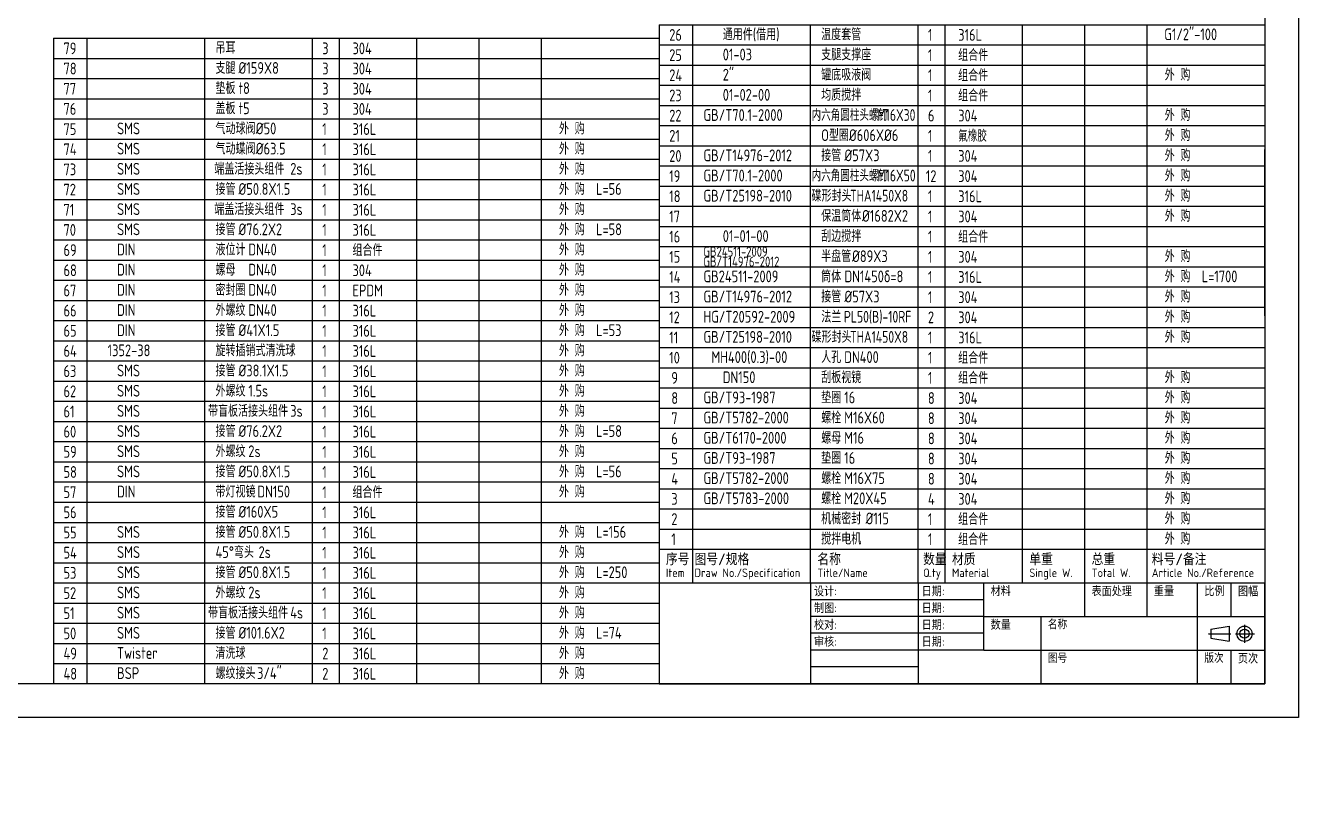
# Model space of a CAD drawing. Header units: inches. Extents: x -375 to 8535, y -477 to 12465.
# Drawn here: x 2860 to 8535, y -477 to 2937 of the extents above; entities that cross this region are included whole.
import ezdxf
from ezdxf.enums import TextEntityAlignment as Align

# ---------------------------------------------------------------- set-up
doc = ezdxf.new("R2010")
doc.units = ezdxf.units.IN
doc.header["$LTSCALE"] = 5
doc.linetypes.add('CENTER', pattern=[2, 1.25, -0.25, 0.25, -0.25])
for name, color, linetype in [('1轮廓实线层', 7, 'Continuous'), ('2细线层', 4, 'Continuous'), ('3尺寸线', 3, 'Continuous'), ('5剖面线层', 2, 'Continuous'), ('6文字层', 3, 'Continuous'), ('图框层', 7, 'Continuous')]:
    doc.layers.add(name, color=color, linetype=linetype)
doc.styles.get("Standard").update_dxf_attribs({"font": 'isocp.shx', "width": 0.707, "bigfont": 'hztxt.shx'})

# ---------------------------------------------------------------- blocks, each defined once
blk = doc.blocks.new('BOM$INVTITLE')
at = {"layer": '5剖面线层'}
for p, q in [((-170, 0), (-170, 10)), ((-135, 0), (-135, 10)), ((-103, 0), (-103, 10)), ((-95, 0), (-95, 10)), ((-72, 0), (-72, 10)), ((-53.5, 0), (-53.5, 10)), ((-35, 0), (-35, 10))]:
    blk.add_line(p, q, dxfattribs=at)
at = {"layer": '图框层'}
for p, q in [((-180, 10), (0, 10)), ((-180, 10), (-180, 0)), ((0, 10), (0, 0))]:
    blk.add_line(p, q, dxfattribs=at)
at = {"layer": '6文字层'}
for s, height, p in [('序号', 3.5, (-178, 7)), ('图号/规格', 3.5, (-169.5, 7)), ('名称', 3.5, (-133, 7)), ('数量', 3.5, (-101.56, 7)), ('材质', 3.5, (-93, 7)), ('单重', 3.5, (-70, 7)), ('总重', 3.5, (-51.5, 7)), ('料号/备注', 3.5, (-33.62, 7)), ('Item', 2.5, (-178, 3)), ('Draw No./Specification', 2.5, (-169.5, 3)), ('Title/Name', 2.5, (-133, 3)), ('Q.ty', 2.5, (-101.56, 3)), ('Material', 2.5, (-93, 3)), ('Single W.', 2.5, (-70, 3)), ('Total W.', 2.5, (-51.5, 3)), ('Article No./Reference', 2.5, (-33.62, 3))]:
    blk.add_text(s, height=height, dxfattribs=at).set_placement(p, align=Align.MIDDLE_LEFT)
blk = doc.blocks.new('BOM')
at = {"layer": '5剖面线层'}
for p, q in [((-170, 0), (-170, 6)), ((-135, 0), (-135, 6)), ((-103, 0), (-103, 6)), ((-95, 0), (-95, 6)), ((-72, 0), (-72, 6)), ((-53.5, 0), (-53.5, 6)), ((-35, 0), (-35, 6))]:
    blk.add_line(p, q, dxfattribs=at)
at = {"layer": '图框层'}
for p, q in [((-180, 6), (0, 6)), ((-180, 6), (-180, 0)), ((0, 6), (0, 0))]:
    blk.add_line(p, q, dxfattribs=at)
at = {"layer": '6文字层', "flags": 12}
for tag, p in [('项目', (-178, 1.05)), ('图号/规格', (-168, 1.05)), ('描述/名称', (-133, 1.05)), ('数量', (-101.56, 1.05)), ('材料', (-93, 1.05)), ('单重', (-71.03, 1.05)), ('总重', (-52.75, 1.05)), ('料号/备注', (-32.96, 1.05))]:
    blk.add_attdef(tag, p, '', height=3.5, dxfattribs=at)
blk = doc.blocks.new('*U1754')
at = {"layer": '2细线层'}
for p, q in [((8535, 12465), (8535, -150)), ((8535, -150), (-375, -150))]:
    blk.add_line(p, q, dxfattribs=at)
at = {"layer": '图框层'}
for p, q in [((8385, 12315), (8385, 0)), ((8385, 0), (0, 0))]:
    blk.add_line(p, q, dxfattribs=at)

msp = doc.modelspace()

# ---------------------------------------------------------------- hatches: boundary and pattern name
at = {"layer": '5剖面线层'}
h = msp.add_hatch(dxfattribs=at)
h.set_pattern_fill('ANSI31', color=256, scale=3, style=0)
h.set_pattern_definition([(45, (0, -482.7375), (-6.735192, 6.735192), [])])
edge = h.paths.add_edge_path()
edge.add_line((4958.7, 4325.4), (4958.7, 3862.6))
edge.add_spline(control_points=[(4958.7, 3862.6), (4961.3, 3863.6), (4964, 3864.6), (4966.7, 3865.7)], knot_values=[235.547772, 235.547772, 235.547772, 235.547772, 243.66494, 243.66494, 243.66494, 243.66494], degree=3, periodic=0)
edge.add_line((4966.7, 3865.7), (4966.7, 4320.8))
edge.add_line((4966.7, 4320.8), (4958.7, 4325.4))
edge = h.paths.add_edge_path()
edge.add_arc((4734.2, 4207.8), 161, 297.1629, 300.4118, ccw=False)
edge.add_line((4807.7, 4064.6), (4807.7, 3876.5))
edge.add_spline(control_points=[(4807.7, 3876.5), (4810.3, 3877.2), (4813, 3877.8), (4815.7, 3878.3)], knot_values=[76.839717, 76.839717, 76.839717, 76.839717, 85.061117, 85.061117, 85.061117, 85.061117], degree=3, periodic=0)
edge.add_line((4815.7, 3878.3), (4815.7, 4069))
h.paths.add_polyline_path([(4509.2, 4235.9), (4583.8, 4235.9), (4583.8, 4131.9), (4509.2, 4131.9)], flags=24)
h.paths.add_polyline_path([(4509.2, 4464.9), (4583.8, 4464.9), (4583.8, 4360.9), (4509.2, 4360.9)], flags=24)
h.paths.add_polyline_path([(4776.3, 4277.2), (4850.7, 4207.8), (4789.3, 4142), (4715, 4211.4)], flags=24)
h.paths.add_polyline_path([(4974.8, 4247.8), (4974.8, 4327.9), (5064.8, 4327.9), (5064.8, 4247.8)], flags=24)
h.paths.add_polyline_path([(4990.1, 4175.9), (5073.8, 4175.9), (5073.8, 4085.9), (4990.1, 4085.9)], flags=24)
h.paths.add_polyline_path([(4650.5, 4004.9), (4706.4, 4032.1), (4745.7, 3951.1), (4689.9, 3924)], flags=24)
h.paths.add_polyline_path([(5403.1, 4024.4), (5573.4, 4024.4), (5573.4, 3934.4), (5403.1, 3934.4)], flags=24)
h.paths.add_polyline_path([(3257.6, -304.2), (3484.6, -304.2), (3484.6, -386.6), (3257.6, -386.6)], flags=24)
h.paths.add_polyline_path([(3257.6, -394.4), (3386.3, -394.4), (3386.3, -476.6), (3257.6, -476.6)], flags=24)
h.paths.add_polyline_path([(5957.6, 4255.6), (6090.8, 4255.6), (6090.8, 4173.4), (5957.6, 4173.4)], flags=24)
h.paths.add_polyline_path([(5957.6, 4165.6), (6090.8, 4165.6), (6090.8, 4083.4), (5957.6, 4083.4)], flags=24)
h.paths.add_polyline_path([(5957.6, 4075.6), (6090.8, 4075.6), (6090.8, 3993.4), (5957.6, 3993.4)], flags=24)
h.paths.add_polyline_path([(5957.6, 3985.6), (6090.8, 3985.6), (6090.8, 3903.4), (5957.6, 3903.4)], flags=24)
h.paths.add_polyline_path([(5718.9, 4252.9), (5807.5, 4252.9), (5807.5, 4170.7), (5718.9, 4170.7)], flags=24)
h.paths.add_polyline_path([(5718.9, 4162.9), (5807.5, 4162.9), (5807.5, 4080.7), (5718.9, 4080.7)], flags=24)
h.paths.add_polyline_path([(5718.9, 4072.9), (5811.9, 4072.9), (5811.9, 3990.7), (5718.9, 3990.7)], flags=24)
h.paths.add_polyline_path([(5718.9, 3982.9), (5807.5, 3982.9), (5807.5, 3900.7), (5718.9, 3900.7)], flags=24)
h.paths.add_polyline_path([(5718.9, 3892.9), (5807.5, 3892.9), (5807.5, 3810.7), (5718.9, 3810.7)], flags=24)
h.paths.add_polyline_path([(5718.9, 3802.9), (5798.5, 3802.9), (5798.5, 3720.7), (5718.9, 3720.7)], flags=24)
h.paths.add_polyline_path([(4739.3, 4322), (4757.7, 4354), (4835.7, 4309), (4817.2, 4277)], flags=24)

# ---------------------------------------------------------------- linework, layer by layer
at = {"layer": '1轮廓实线层'}
msp.add_line((8385, 2227), (8385, 2383), dxfattribs=at)
at = {"layer": '5剖面线层'}
for p, q in [((6360, 450), (6360, 0)), ((6840, 450), (6840, 150)), ((7132.5, 150), (7132.5, 450)), ((7582.5, 300), (7582.5, 450)), ((7860, 300), (7860, 450)), ((8085, 0), (8085, 450)), ((8235, 300), (8235, 450)), ((7132.5, 375), (6360, 375)), ((7132.5, 300), (6360, 300)), ((7132.5, 300), (8385, 300)), ((7387.5, 0), (7387.5, 300)), ((7132.5, 225), (6360, 225)), ((7132.5, 150), (6360, 150)), ((6840, 150), (6840, 0)), ((7132.5, 150), (8085, 150)), ((8085, 150), (8385, 150)), ((8235, 0), (8235, 150)), ((6840, 75), (6360, 75))]:
    msp.add_line(p, q, dxfattribs=at)
at = {"layer": '5剖面线层', "linetype": 'CENTER', "ltscale": 0.1}
for p, q in [((8294.2, 263.2), (8294.2, 182.9)), ((8132.2, 223), (8233.3, 223)), ((8253.4, 223), (8338.2, 223))]:
    msp.add_line(p, q, dxfattribs=at)
at = {"layer": '6文字层'}
for p, q in [((8144.5, 243.3), (8225.5, 256.8)), ((8144.5, 243.3), (8144.5, 202.8)), ((8225.5, 256.8), (8225.5, 189.3)), ((8144.5, 202.8), (8225.5, 189.3))]:
    msp.add_line(p, q, dxfattribs=at)
for radius in [33.9, 20.4]:
    msp.add_circle((8294.2, 223), radius, dxfattribs=at)
at = {"layer": '图框层'}
for p, q in [((8385, 1642), (8385, 2227)), ((8385, 1642), (8385, 2227)), ((8385, 1642), (8385, 2227)), ((5685, 450), (8385, 450)), ((8385, 0), (8385, 450)), ((5685, 0), (8385, 0))]:
    msp.add_line(p, q, dxfattribs=at)

# ---------------------------------------------------------------- block references
at = {"layer": '1轮廓实线层', "xscale": 15, "yscale": 15, "zscale": 15}
for p in [(8385, 2850), (5685, 2790), (8385, 2760), (5685, 2700), (8385, 2670), (5685, 2610), (8385, 2580), (5685, 2520), (8385, 2490), (5685, 2430), (8385, 2400), (5685, 2340), (8385, 2310), (5685, 2250), (8385, 2220), (5685, 2160), (8385, 2130), (5685, 2070), (8385, 2040), (5685, 1980), (8385, 1950), (5685, 1890), (8385, 1860), (5685, 1800), (8385, 1770), (5685, 1710), (8385, 1680), (5685, 1620), (8385, 1590), (5685, 1530), (8385, 1500), (5685, 1440), (8385, 1410), (5685, 1350), (8385, 1320), (5685, 1260), (8385, 1230), (5685, 1170), (8385, 1140), (5685, 1080), (8385, 1050), (5685, 990), (8385, 960), (5685, 900), (8385, 870), (5685, 810), (8385, 780), (5685, 720), (8385, 690), (5685, 630), (8385, 600), (5685, 540), (5685, 450), (5685, 360), (5685, 270), (5685, 180), (5685, 90), (5685, 0)]:
    msp.add_blockref('BOM', p, dxfattribs=at)
at = {"layer": '图框层'}
msp.add_blockref('*U1754', (0, 0), dxfattribs=at)
at = {"layer": '图框层', "xscale": 15, "yscale": 15, "zscale": 15}
msp.add_blockref('BOM$INVTITLE', (8385, 450), dxfattribs=at)

# ---------------------------------------------------------------- texts
at = {"layer": '3尺寸线'}
for s, height, width, p in [('26', 52.5, 0.85, (5729.7, 2868.3)), ('通用件(借用)', 52.5, 0.85, (5968.4, 2871)), ('温度套管', 52.5, 0.85, (6407.2, 2871)), ('1', 52.5, 0.85, (6883, 2868.3)), ('316L', 52.5, 0.85, (7017.9, 2868.3)), ('G1/2"-100', 52.5, 0.85, (7936.5, 2871)), ('79', 52.5, 0.85, (3029.7, 2808.3)), ('吊耳', 52.5, 0.85, (3707.2, 2811)), ('3', 52.5, 0.85, (4183, 2808.3)), ('304', 52.5, 0.85, (4317.9, 2808.3)), ('支腿支撑座', 52.5, 0.85, (6407.2, 2781)), ('25', 52.5, 0.85, (5729.7, 2778.3)), ('01-03', 52.5, 0.85, (5968.4, 2781)), ('1', 52.5, 0.85, (6883, 2778.3)), ('组合件', 52.5, 0.85, (7017.9, 2778.3)), ('78', 52.5, 0.85, (3029.7, 2718.3)), ('支腿', 52.5, 0.85, (3707.2, 2721)), ('%%C159X8', 52.5, 0.85, (3809.8, 2721)), ('3', 52.5, 0.85, (4183, 2718.3)), ('304', 52.5, 0.85, (4317.9, 2718.3)), ('24', 52.5, 0.85, (5729.7, 2688.3)), ('2"', 52.5, 0.85, (5968.4, 2691)), ('罐底吸液阀', 52.5, 0.85, (6407.2, 2691)), ('1', 52.5, 0.85, (6883, 2688.3)), ('组合件', 52.5, 0.85, (7017.9, 2688.3)), ('外 购', 52.5, 0.85, (7938.3, 2691)), ('77', 52.5, 0.85, (3029.7, 2628.3)), ('垫板', 52.5, 0.85, (3707.2, 2631)), ('t8', 52.5, 0.85, (3809.8, 2631)), ('3', 52.5, 0.85, (4183, 2628.3)), ('304', 52.5, 0.85, (4317.9, 2628.3)), ('23', 52.5, 0.85, (5729.7, 2598.3)), ('01-02-00', 52.5, 0.85, (5968.4, 2601)), ('均质搅拌', 52.5, 0.85, (6407.2, 2601)), ('1', 52.5, 0.85, (6883, 2598.3)), ('组合件', 52.5, 0.85, (7017.9, 2598.3)), ('76', 52.5, 0.85, (3029.7, 2538.3)), ('盖板', 52.5, 0.85, (3707.2, 2541)), ('t5', 52.5, 0.85, (3809.8, 2541)), ('3', 52.5, 0.85, (4183, 2538.3)), ('304', 52.5, 0.85, (4317.9, 2538.3)), ('22', 52.5, 0.85, (5729.7, 2508.3)), ('GB/T70.1-2000', 52.5, 0.85, (5882.3, 2511)), ('内六角圆柱头螺钉', 52.5, 0.707, (6364.2, 2511)), ('M16X30', 52.5, 0.8, (6657.8, 2511)), ('6', 52.5, 0.85, (6883, 2508.3)), ('304', 52.5, 0.85, (7017.9, 2508.3)), ('外 购', 52.5, 0.85, (7938.3, 2511)), ('75', 52.5, 0.85, (3029.7, 2448.3)), ('SMS', 52.5, 0.85, (3268.4, 2451)), ('气动球阀', 52.5, 0.85, (3707.2, 2451)), ('%%C50', 52.5, 0.85, (3886.8, 2451)), ('1', 52.5, 0.85, (4183, 2448.3)), ('316L', 52.5, 0.85, (4317.9, 2448.3)), ('外 购', 52.5, 0.85, (5238.3, 2451)), ('21', 52.5, 0.85, (5729.7, 2418.3)), ('O型圈%%C606X%%C6', 52.5, 0.85, (6407.2, 2421)), ('1', 52.5, 0.85, (6883, 2418.3)), ('氟橡胶', 52.5, 0.707, (7017.9, 2418.3)), ('外 购', 52.5, 0.85, (7938.3, 2421)), ('74', 52.5, 0.85, (3029.7, 2358.3)), ('SMS', 52.5, 0.85, (3268.4, 2361)), ('气动蝶阀', 52.5, 0.85, (3707.2, 2361)), ('%%C63.5', 52.5, 0.85, (3886.8, 2361)), ('1', 52.5, 0.85, (4183, 2358.3)), ('316L', 52.5, 0.85, (4317.9, 2358.3)), ('外 购', 52.5, 0.85, (5238.3, 2361)), ('GB/T14976-2012', 52.5, 0.85, (5882.3, 2331)), ('接管', 52.5, 0.85, (6407.2, 2331)), ('%%c57X3', 52.5, 0.85, (6510.8, 2331)), ('外 购', 52.5, 0.85, (7938.3, 2331)), ('端盖活接头组件', 52.5, 0.85, (3701.9, 2271)), ('外 购', 52.5, 0.85, (5238.3, 2271)), ('20', 52.5, 0.85, (5729.7, 2328.3)), ('1', 52.5, 0.85, (6883, 2328.3)), ('304', 52.5, 0.85, (7017.9, 2328.3)), ('73', 52.5, 0.85, (3029.7, 2268.3)), ('SMS', 52.5, 0.85, (3268.4, 2271)), ('2s', 52.5, 0.85, (4040.3, 2271)), ('1', 52.5, 0.85, (4183, 2268.3)), ('316L', 52.5, 0.85, (4317.9, 2268.3)), ('19', 52.5, 0.85, (5729.7, 2238.3)), ('GB/T70.1-2000', 52.5, 0.85, (5882.3, 2241)), ('内六角圆柱头螺钉', 52.5, 0.707, (6364.2, 2241)), ('M16X50', 52.5, 0.8, (6657.8, 2241)), ('12', 52.5, 0.85, (6873.6, 2238.3)), ('304', 52.5, 0.85, (7017.9, 2238.3)), ('外 购', 52.5, 0.85, (7938.3, 2241)), ('72', 52.5, 0.85, (3029.7, 2178.3)), ('SMS', 52.5, 0.85, (3268.4, 2181)), ('接管', 52.5, 0.85, (3707.2, 2181)), ('%%C50.8X1.5', 52.5, 0.85, (3809.8, 2181)), ('1', 52.5, 0.85, (4183, 2178.3)), ('316L', 52.5, 0.85, (4317.9, 2178.3)), ('外 购', 52.5, 0.85, (5238.3, 2181)), ('L=56', 52.5, 0.85, (5403.4, 2181)), ('18', 52.5, 0.85, (5729.7, 2148.3)), ('GB/T25198-2010', 52.5, 0.85, (5882.3, 2151)), ('碟形封头', 52.5, 0.85, (6364.2, 2151)), ('THA1450X8', 52.5, 0.8, (6535.4, 2151)), ('1', 52.5, 0.85, (6883, 2148.3)), ('316L', 52.5, 0.85, (7017.9, 2148.3)), ('外 购', 52.5, 0.85, (7938.3, 2151)), ('71', 52.5, 0.85, (3029.7, 2088.3)), ('SMS', 52.5, 0.85, (3268.4, 2091)), ('端盖活接头组件', 52.5, 0.85, (3701.9, 2091)), ('3s', 52.5, 0.85, (4040.3, 2091)), ('1', 52.5, 0.85, (4183, 2088.3)), ('316L', 52.5, 0.85, (4317.9, 2088.3)), ('外 购', 52.5, 0.85, (5238.3, 2091)), ('17', 52.5, 0.85, (5729.7, 2058.3)), ('保温筒体', 52.5, 0.85, (6407.2, 2061)), ('%%c1682X2', 52.5, 0.85, (6589.3, 2061)), ('1', 52.5, 0.85, (6883, 2058.3)), ('304', 52.5, 0.85, (7017.9, 2058.3)), ('外 购', 52.5, 0.85, (7938.3, 2061)), ('70', 52.5, 0.85, (3029.7, 1998.3)), ('SMS', 52.5, 0.85, (3268.4, 2001)), ('接管', 52.5, 0.85, (3707.2, 2001)), ('%%C76.2X2', 52.5, 0.85, (3809.8, 2001)), ('1', 52.5, 0.85, (4183, 1998.3)), ('316L', 52.5, 0.85, (4317.9, 1998.3)), ('外 购', 52.5, 0.85, (5238.3, 2001)), ('L=58', 52.5, 0.85, (5403.4, 2001)), ('16', 52.5, 0.85, (5729.7, 1968.3)), ('01-01-00', 52.5, 0.85, (5968.4, 1971)), ('刮边搅拌', 52.5, 0.85, (6407.2, 1971)), ('1', 52.5, 0.85, (6883, 1968.3)), ('组合件', 52.5, 0.85, (7017.9, 1968.3)), ('69', 52.5, 0.85, (3029.7, 1908.3)), ('DIN', 52.5, 0.85, (3268.4, 1911)), ('液位计', 52.5, 0.85, (3707.2, 1911)), ('DN40', 52.5, 0.85, (3853.6, 1911)), ('1', 52.5, 0.85, (4183, 1908.3)), ('组合件', 52.5, 0.85, (4317.9, 1908.3)), ('外 购', 52.5, 0.85, (5238.3, 1911)), ('15', 52.5, 0.85, (5729.7, 1878.3)), ('GB24511-2009', 45, 0.85, (5882.3, 1905.1)), ('半盘管', 52.5, 0.85, (6407.2, 1881)), ('%%C89X3', 52.5, 0.85, (6544.8, 1881)), ('1', 52.5, 0.85, (6883, 1878.3)), ('304', 52.5, 0.85, (7017.9, 1878.3)), ('外 购', 52.5, 0.85, (7938.3, 1881)), ('DIN', 52.5, 0.85, (3268.4, 1821)), ('螺母', 52.5, 0.85, (3707.2, 1821)), ('DN40', 52.5, 0.85, (3853.6, 1821)), ('外 购', 52.5, 0.85, (5238.3, 1821)), ('GB/T14976-2012', 45, 0.85, (5882.3, 1860.3)), ('68', 52.5, 0.85, (3029.7, 1818.3)), ('1', 52.5, 0.85, (4183, 1818.3)), ('304', 52.5, 0.85, (4317.9, 1818.3)), ('14', 52.5, 0.85, (5729.7, 1788.3)), ('GB24511-2009', 52.5, 0.85, (5882.3, 1791)), ('筒体', 52.5, 0.85, (6407.2, 1791)), ('DN1450δ=8', 52.5, 0.85, (6510.8, 1791)), ('1', 52.5, 0.85, (6883, 1788.3)), ('316L', 52.5, 0.85, (7017.9, 1788.3)), ('外 购', 52.5, 0.85, (7938.3, 1791)), ('L=1700', 52.5, 0.85, (8103.4, 1791)), ('67', 52.5, 0.85, (3029.7, 1728.3)), ('DIN', 52.5, 0.85, (3268.4, 1731)), ('密封圈', 52.5, 0.85, (3707.2, 1731)), ('DN40', 52.5, 0.85, (3853.6, 1731)), ('1', 52.5, 0.85, (4183, 1728.3)), ('EPDM', 52.5, 0.85, (4317.9, 1728.3)), ('外 购', 52.5, 0.85, (5238.3, 1731)), ('13', 52.5, 0.85, (5729.7, 1698.3)), ('GB/T14976-2012', 52.5, 0.85, (5882.3, 1701)), ('接管', 52.5, 0.85, (6407.2, 1701)), ('%%c57X3', 52.5, 0.85, (6510.8, 1701)), ('1', 52.5, 0.85, (6883, 1698.3)), ('304', 52.5, 0.85, (7017.9, 1698.3)), ('外 购', 52.5, 0.85, (7938.3, 1701)), ('66', 52.5, 0.85, (3029.7, 1638.3)), ('DIN', 52.5, 0.85, (3268.4, 1641)), ('外螺纹', 52.5, 0.85, (3707.2, 1641)), ('DN40', 52.5, 0.85, (3853.6, 1641)), ('1', 52.5, 0.85, (4183, 1638.3)), ('316L', 52.5, 0.85, (4317.9, 1638.3)), ('外 购', 52.5, 0.85, (5238.3, 1641)), ('12', 52.5, 0.85, (5729.7, 1608.3)), ('HG/T20592-2009', 52.5, 0.85, (5882.3, 1611)), ('法兰', 52.5, 0.85, (6407.6, 1611)), ('PL50(B)-10RF', 52.5, 0.8, (6508.4, 1611)), ('2', 52.5, 0.85, (6883, 1608.3)), ('304', 52.5, 0.85, (7017.9, 1608.3)), ('外 购', 52.5, 0.85, (7938.3, 1611)), ('65', 52.5, 0.85, (3029.7, 1548.3)), ('DIN', 52.5, 0.85, (3268.4, 1551)), ('接管', 52.5, 0.85, (3707.2, 1551)), ('%%C41X1.5', 52.5, 0.85, (3809.8, 1551)), ('1', 52.5, 0.85, (4183, 1548.3)), ('316L', 52.5, 0.85, (4317.9, 1548.3)), ('外 购', 52.5, 0.85, (5238.3, 1551)), ('L=53', 52.5, 0.85, (5403.4, 1551)), ('11', 52.5, 0.85, (5729.7, 1518.3)), ('GB/T25198-2010', 52.5, 0.85, (5882.3, 1521)), ('碟形封头', 52.5, 0.85, (6364.2, 1521)), ('THA1450X8', 52.5, 0.8, (6535.4, 1521)), ('1', 52.5, 0.85, (6883, 1518.3)), ('316L', 52.5, 0.85, (7017.9, 1518.3)), ('外 购', 52.5, 0.85, (7938.3, 1521)), ('64', 52.5, 0.85, (3029.7, 1458.3)), ('1352-38', 52.5, 0.85, (3226.3, 1461)), ('旋转插销式清洗球', 52.5, 0.85, (3707.2, 1461)), ('1', 52.5, 0.85, (4183, 1458.3)), ('316L', 52.5, 0.85, (4317.9, 1458.3)), ('外 购', 52.5, 0.85, (5238.3, 1461)), ('10', 52.5, 0.85, (5729.7, 1428.3)), ('MH400(0.3)-00', 52.5, 0.85, (5917.9, 1431)), ('人孔', 52.5, 0.85, (6407.2, 1431)), ('DN400', 52.5, 0.85, (6509.8, 1431)), ('1', 52.5, 0.85, (6883, 1428.3)), ('组合件', 52.5, 0.85, (7017.9, 1428.3)), ('63', 52.5, 0.85, (3029.7, 1368.3)), ('SMS', 52.5, 0.85, (3268.4, 1371)), ('接管', 52.5, 0.85, (3707.2, 1371)), ('%%C38.1X1.5', 52.5, 0.85, (3809.8, 1371)), ('1', 52.5, 0.85, (4183, 1368.3)), ('316L', 52.5, 0.85, (4317.9, 1368.3)), ('外 购', 52.5, 0.85, (5238.3, 1371)), ('9', 52.5, 0.85, (5739.1, 1338.3)), ('DN150', 52.5, 0.85, (5968.4, 1341)), ('刮板视镜', 52.5, 0.85, (6407.2, 1341)), ('1', 52.5, 0.85, (6883, 1338.3)), ('组合件', 52.5, 0.85, (7017.9, 1338.3)), ('外 购', 52.5, 0.85, (7938.3, 1341)), ('62', 52.5, 0.85, (3029.7, 1278.3)), ('SMS', 52.5, 0.85, (3268.4, 1281)), ('外螺纹', 52.5, 0.85, (3707.2, 1281)), ('1.5s', 52.5, 0.85, (3853.6, 1281)), ('1', 52.5, 0.85, (4183, 1278.3)), ('316L', 52.5, 0.85, (4317.9, 1278.3)), ('外 购', 52.5, 0.85, (5238.3, 1281)), ('垫圈', 52.5, 0.85, (6407.2, 1251)), ('外 购', 52.5, 0.85, (7938.3, 1251)), ('带盲板活接头组件', 52.5, 0.85, (3673.8, 1191)), ('外 购', 52.5, 0.85, (5238.3, 1191)), ('8', 52.5, 0.85, (5739.1, 1248.3)), ('GB/T93-1987', 52.5, 0.85, (5882.3, 1251)), ('16', 52.5, 0.85, (6509.8, 1251)), ('8', 52.5, 0.85, (6883, 1248.3)), ('304', 52.5, 0.85, (7017.9, 1248.3)), ('61', 52.5, 0.85, (3029.7, 1188.3)), ('SMS', 52.5, 0.85, (3268.4, 1191)), ('3s', 52.5, 0.85, (4040.3, 1191)), ('1', 52.5, 0.85, (4183, 1188.3)), ('316L', 52.5, 0.85, (4317.9, 1188.3)), ('7', 52.5, 0.85, (5739.1, 1158.3)), ('GB/T5782-2000', 52.5, 0.85, (5882.3, 1161)), ('螺栓', 52.5, 0.85, (6407.2, 1161)), ('M16X60', 52.5, 0.85, (6509.8, 1161)), ('8', 52.5, 0.85, (6883, 1158.3)), ('304', 52.5, 0.85, (7017.9, 1158.3)), ('外 购', 52.5, 0.85, (7938.3, 1161)), ('60', 52.5, 0.85, (3029.7, 1098.3)), ('SMS', 52.5, 0.85, (3268.4, 1101)), ('接管', 52.5, 0.85, (3707.2, 1101)), ('%%C76.2X2', 52.5, 0.85, (3809.8, 1101)), ('1', 52.5, 0.85, (4183, 1098.3)), ('316L', 52.5, 0.85, (4317.9, 1098.3)), ('外 购', 52.5, 0.85, (5238.3, 1101)), ('L=58', 52.5, 0.85, (5403.4, 1101)), ('6', 52.5, 0.85, (5739.1, 1068.3)), ('GB/T6170-2000', 52.5, 0.85, (5882.3, 1071)), ('螺母', 52.5, 0.85, (6407.2, 1071)), ('M16', 52.5, 0.85, (6509.8, 1071)), ('8', 52.5, 0.85, (6883, 1068.3)), ('304', 52.5, 0.85, (7017.9, 1068.3)), ('外 购', 52.5, 0.85, (7938.3, 1071)), ('59', 52.5, 0.85, (3029.7, 1008.3)), ('SMS', 52.5, 0.85, (3268.4, 1011)), ('外螺纹', 52.5, 0.85, (3707.2, 1011)), ('2s', 52.5, 0.85, (3853.6, 1011)), ('1', 52.5, 0.85, (4183, 1008.3)), ('316L', 52.5, 0.85, (4317.9, 1008.3)), ('外 购', 52.5, 0.85, (5238.3, 1011)), ('5', 52.5, 0.85, (5739.1, 978.3)), ('GB/T93-1987', 52.5, 0.85, (5882.3, 981)), ('垫圈', 52.5, 0.85, (6407.2, 981)), ('16', 52.5, 0.85, (6509.8, 981)), ('8', 52.5, 0.85, (6883, 978.3)), ('304', 52.5, 0.85, (7017.9, 978.3)), ('外 购', 52.5, 0.85, (7938.3, 981)), ('58', 52.5, 0.85, (3029.7, 918.3)), ('SMS', 52.5, 0.85, (3268.4, 921)), ('接管', 52.5, 0.85, (3707.2, 921)), ('%%C50.8X1.5', 52.5, 0.85, (3809.8, 921)), ('1', 52.5, 0.85, (4183, 918.3)), ('316L', 52.5, 0.85, (4317.9, 918.3)), ('外 购', 52.5, 0.85, (5238.3, 921)), ('L=56', 52.5, 0.85, (5403.4, 921)), ('4', 52.5, 0.85, (5739.1, 888.3)), ('GB/T5782-2000', 52.5, 0.85, (5882.3, 891)), ('螺栓', 52.5, 0.85, (6407.2, 891)), ('M16X75', 52.5, 0.85, (6509.8, 891)), ('8', 52.5, 0.85, (6883, 888.3)), ('304', 52.5, 0.85, (7017.9, 888.3)), ('外 购', 52.5, 0.85, (7938.3, 891)), ('57', 52.5, 0.85, (3029.7, 828.3)), ('DIN', 52.5, 0.85, (3268.4, 831)), ('带灯视镜', 52.5, 0.85, (3707.2, 831)), ('DN150', 52.5, 0.85, (3893.7, 831)), ('1', 52.5, 0.85, (4183, 828.3)), ('组合件', 52.5, 0.85, (4317.9, 828.3)), ('外 购', 52.5, 0.85, (5238.3, 831)), ('GB/T5783-2000', 52.5, 0.85, (5882.3, 801)), ('螺栓', 52.5, 0.85, (6407.2, 801)), ('M20X45', 52.5, 0.85, (6509.8, 801)), ('外 购', 52.5, 0.85, (7938.3, 801)), ('接管', 52.5, 0.85, (3707.2, 741)), ('3', 52.5, 0.85, (5739.1, 798.3)), ('4', 52.5, 0.85, (6883, 798.3)), ('304', 52.5, 0.85, (7017.9, 798.3)), ('56', 52.5, 0.85, (3029.7, 738.3)), ('%%C160X5', 52.5, 0.85, (3809.8, 741)), ('1', 52.5, 0.85, (4183, 738.3)), ('316L', 52.5, 0.85, (4317.9, 738.3)), ('2', 52.5, 0.85, (5739.1, 708.3)), ('机械密封', 52.5, 0.85, (6407.2, 711)), ('%%C115', 52.5, 0.85, (6605, 711)), ('1', 52.5, 0.85, (6883, 708.3)), ('组合件', 52.5, 0.85, (7017.9, 708.3)), ('外 购', 52.5, 0.85, (7938.3, 711)), ('55', 52.5, 0.85, (3029.7, 648.3)), ('SMS', 52.5, 0.85, (3268.4, 651)), ('接管', 52.5, 0.85, (3707.2, 651)), ('%%C50.8X1.5', 52.5, 0.85, (3809.8, 651)), ('1', 52.5, 0.85, (4183, 648.3)), ('316L', 52.5, 0.85, (4317.9, 648.3)), ('外 购', 52.5, 0.85, (5238.3, 651)), ('L=156', 52.5, 0.85, (5403.4, 651)), ('1', 52.5, 0.85, (5739.1, 618.3)), ('搅拌电机', 52.5, 0.85, (6407.2, 621)), ('1', 52.5, 0.85, (6883, 618.3)), ('组合件', 52.5, 0.85, (7017.9, 618.3)), ('外 购', 52.5, 0.85, (7938.3, 621)), ('54', 52.5, 0.85, (3029.7, 558.3)), ('SMS', 52.5, 0.85, (3268.4, 561)), ('45%%D弯头', 52.5, 0.85, (3707.2, 561)), ('2s', 52.5, 0.85, (3899.2, 561)), ('1', 52.5, 0.85, (4183, 558.3)), ('316L', 52.5, 0.85, (4317.9, 558.3)), ('外 购', 52.5, 0.85, (5238.3, 561)), ('53', 52.5, 0.85, (3029.7, 468.3)), ('SMS', 52.5, 0.85, (3268.4, 471)), ('接管', 52.5, 0.85, (3707.2, 471)), ('%%C50.8X1.5', 52.5, 0.85, (3809.8, 471)), ('1', 52.5, 0.85, (4183, 468.3)), ('316L', 52.5, 0.85, (4317.9, 468.3)), ('外 购', 52.5, 0.85, (5238.3, 471)), ('L=250', 52.5, 0.85, (5403.4, 471)), ('52', 52.5, 0.85, (3029.7, 378.3)), ('SMS', 52.5, 0.85, (3268.4, 381)), ('外螺纹', 52.5, 0.85, (3707.2, 381)), ('2s', 52.5, 0.85, (3853.6, 381)), ('1', 52.5, 0.85, (4183, 378.3)), ('316L', 52.5, 0.85, (4317.9, 378.3)), ('外 购', 52.5, 0.85, (5238.3, 381)), ('51', 52.5, 0.85, (3029.7, 288.3)), ('SMS', 52.5, 0.85, (3268.4, 291)), ('带盲板活接头组件', 52.5, 0.85, (3673.8, 291)), ('4s', 52.5, 0.85, (4040.3, 291)), ('1', 52.5, 0.85, (4183, 288.3)), ('316L', 52.5, 0.85, (4317.9, 288.3)), ('外 购', 52.5, 0.85, (5238.3, 291)), ('50', 52.5, 0.85, (3029.7, 198.3)), ('SMS', 52.5, 0.85, (3268.4, 201)), ('接管', 52.5, 0.85, (3707.2, 201)), ('%%C101.6X2', 52.5, 0.85, (3809.8, 201)), ('1', 52.5, 0.85, (4183, 198.3)), ('316L', 52.5, 0.85, (4317.9, 198.3)), ('外 购', 52.5, 0.85, (5238.3, 201)), ('L=74', 52.5, 0.85, (5403.4, 201)), ('49', 52.5, 0.85, (3029.7, 108.3)), ('Twister', 52.5, 0.85, (3268.4, 111)), ('清洗球', 52.5, 0.85, (3707.2, 111)), ('2', 52.5, 0.85, (4183, 108.3)), ('316L', 52.5, 0.85, (4317.9, 108.3)), ('外 购', 52.5, 0.85, (5238.3, 111)), ('48', 52.5, 0.85, (3029.7, 18.3)), ('BSP', 52.5, 0.85, (3268.4, 21)), ('螺纹接头', 52.5, 0.85, (3707.2, 21)), ('3/4"', 52.5, 0.85, (3892.5, 21)), ('2', 52.5, 0.85, (4183, 18.3)), ('316L', 52.5, 0.85, (4317.9, 18.3)), ('外 购', 52.5, 0.85, (5238.3, 21))]:
    msp.add_text(s, height=height, dxfattribs=dict(at, width=width)).set_placement(p)
at = {"layer": '图框层', "color": 1}
for s, height, p in [('设计:', 45, (6375, 412.5)), ('日期:', 45, (6855, 412.5)), ('材料', 45, (7162.5, 413.1)), ('表面处理', 45, (7612.5, 413.1)), ('重量', 45, (7890, 413.1)), ('比例', 45, (8115, 413.1)), ('图幅', 45, (8265, 412.5)), ('制图:', 45, (6375, 337.5)), ('日期:', 45, (6855, 337.5)), ('校对:', 45, (6375, 262.5)), ('日期:', 45, (6855, 262.5)), ('数量', 45, (7162.5, 263.1)), ('名称', 37.5, (7417.5, 262.5)), ('审核:', 45, (6375, 187.5)), ('日期:', 45, (6855, 187.5)), ('图号', 37.5, (7417.5, 112.5)), ('版次', 37.5, (8115, 112.5)), ('页次', 45, (8265, 112.5))]:
    msp.add_text(s, height=height, dxfattribs=at).set_placement(p, align=Align.MIDDLE_LEFT)

doc.saveas('drawing.dxf')
